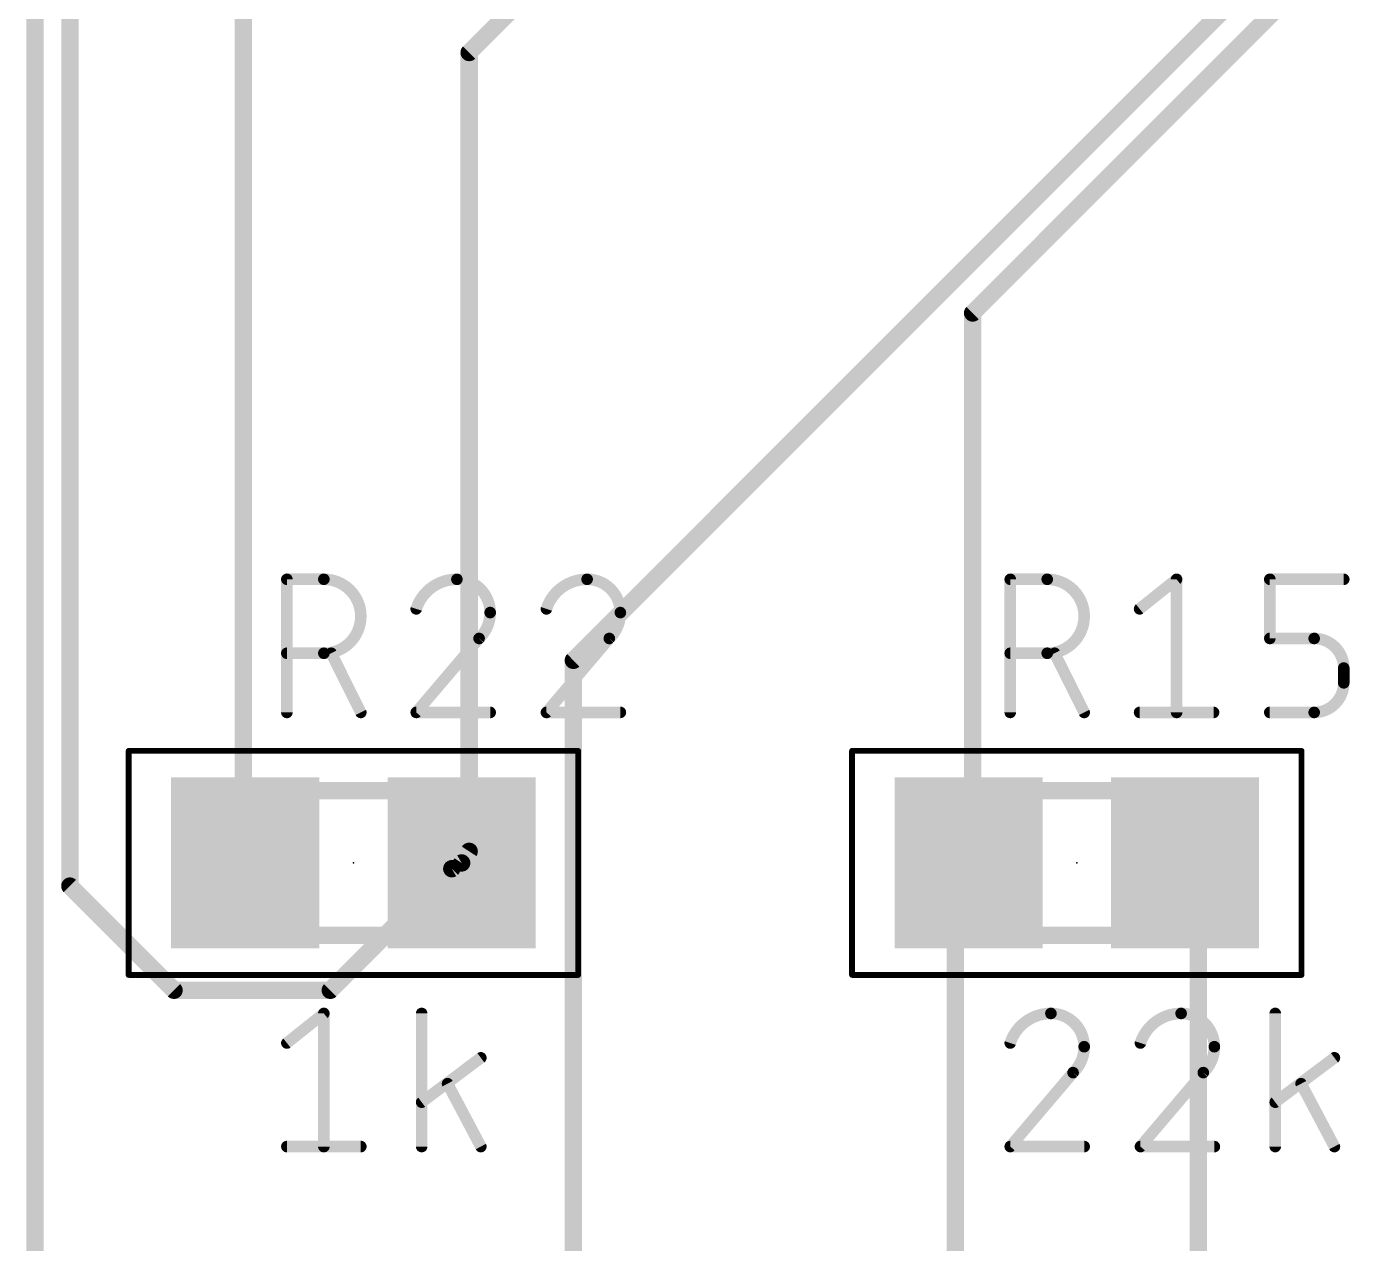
# Model space of a CAD drawing. Extents: x 0 to 100, y 0 to 80.
# Drawn here: x 21.26 to 32.87, y 39.84 to 50.52 of the extents above; entities that cross this region are included whole.
import ezdxf

# ---------------------------------------------------------------- set-up
doc = ezdxf.new("R2010")
doc.units = 0
for name, color, linetype in [('1', 22, 'CONTINUOUS'), ('23', 7, 'CONTINUOUS'), ('25', 253, 'CONTINUOUS'), ('27', 253, 'CONTINUOUS'), ('39', 22, 'CONTINUOUS'), ('51', 253, 'CONTINUOUS')]:
    doc.layers.add(name, color=color, linetype=linetype)

# ---------------------------------------------------------------- blocks, each defined once
blk = doc.blocks.new('RECT')
blk.add_solid([(-0.5, -0.5), (0.5, -0.5), (-0.5, 0.5), (0.5, 0.5)])

msp = doc.modelspace()

# ---------------------------------------------------------------- linework, layer by layer
at = {"layer": '1', "const_width": 0.1524}
for points in [[(21.336, 61.722), (21.336, 21.1836)], [(21.6408, 61.5696), (21.6408, 42.9768)], [(28.194, 53.34), (25.146, 50.292)], [(23.1648, 51.9684), (23.1648, 43.2816)], [(32.4612, 50.9016), (29.5656, 48.006)], [(26.0604, 44.958), (31.8516, 50.7492)], [(25.146, 50.292), (25.146, 43.2816)], [(29.5656, 48.006), (29.5656, 43.2816)], [(26.0604, 33.6804), (26.0604, 44.958)], [(23.1648, 43.2816), (23.18, 43.18)], [(25.146, 43.2816), (25.08, 43.18)], [(29.5656, 43.2816), (29.53, 43.18)], [(24.9936, 43.1292), (25.08, 43.18)], [(29.4132, 43.1292), (29.53, 43.18)], [(31.5468, 43.1292), (31.43, 43.18)], [(23.9268, 42.0624), (24.9936, 43.1292)], [(29.4132, 33.2232), (29.4132, 43.1292)], [(31.5468, 27.1272), (31.5468, 43.1292)], [(21.6408, 42.9768), (22.5552, 42.0624)], [(22.5552, 42.0624), (23.9268, 42.0624)]]:
    msp.add_lwpolyline(points, dxfattribs=at)
at = {"layer": '1', "const_width": 0.0762}
for points in [[(25.1841, 50.292, 1), (25.1079, 50.292)], [(25.1191, 50.3189, 1), (25.1729, 50.2651)], [(29.6037, 48.006, 1), (29.5275, 48.006)], [(29.5387, 48.0329, 1), (29.5925, 47.9791)], [(26.0985, 44.958, 1), (26.0223, 44.958)], [(26.0335, 44.9849, 1), (26.0873, 44.9311)], [(23.2025, 43.2872, 1), (23.1271, 43.276)], [(25.178, 43.2608, 1), (25.114, 43.3024)], [(29.6016, 43.269, 1), (29.5296, 43.2942)], [(23.1267, 43.2816, 1), (23.2029, 43.2816)], [(23.1423, 43.1744, 1), (23.2177, 43.1856)], [(25.048, 43.2008, 1), (25.112, 43.1592)], [(25.0993, 43.1472, 1), (25.0607, 43.2128)], [(25.1079, 43.2816, 1), (25.1841, 43.2816)], [(29.494, 43.1926, 1), (29.566, 43.1674)], [(29.5452, 43.1451, 1), (29.5148, 43.2149)], [(29.5275, 43.2816, 1), (29.6037, 43.2816)], [(31.4452, 43.2149, 1), (31.4148, 43.1451)], [(24.9743, 43.162, 1), (25.0129, 43.0964)], [(25.0205, 43.1023, 1), (24.9667, 43.1561)], [(29.4513, 43.1292, 1), (29.3751, 43.1292)], [(29.398, 43.1641, 1), (29.4284, 43.0943)], [(31.5849, 43.1292, 1), (31.5087, 43.1292)], [(31.5316, 43.0943, 1), (31.562, 43.1641)], [(21.6027, 42.9768, 1), (21.6789, 42.9768)], [(21.6677, 43.0037, 1), (21.6139, 42.9499)], [(22.5552, 42.1005, 1), (22.5552, 42.0243)], [(22.5283, 42.0355, 1), (22.5821, 42.0893)], [(23.8999, 42.0893, 1), (23.9537, 42.0355)], [(23.9268, 42.0243, 1), (23.9268, 42.1005)]]:
    msp.add_lwpolyline(points, format="xyb", dxfattribs=at)
at = {"layer": '23'}
for p in [(24.13, 43.18), (30.48, 43.18)]:
    msp.add_point(p, dxfattribs=at)
at = {"layer": '25', "const_width": 0.1016}
for points in [[(23.5458, 44.5008), (23.5458, 45.6692)], [(23.5458, 45.6692), (23.8704, 45.6692)], [(29.8958, 44.5008), (29.8958, 45.6692)], [(29.8958, 45.6692), (30.2204, 45.6692)], [(31.0314, 45.4096), (31.356, 45.6692)], [(31.356, 45.6692), (31.356, 44.5008)], [(32.1744, 45.1499), (32.1744, 45.6692)], [(32.1744, 45.6692), (32.8235, 45.6692)], [(25.2332, 45.1499), (24.6814, 44.5008)], [(26.3762, 45.1499), (25.8244, 44.5008)], [(32.5639, 45.1499), (32.1744, 45.1499)], [(23.8704, 45.0201), (23.5458, 45.0201)], [(24.1949, 44.5008), (23.9353, 45.0201)], [(30.2204, 45.0201), (29.8958, 45.0201)], [(30.5449, 44.5008), (30.2853, 45.0201)], [(32.8235, 44.7604), (32.8235, 44.8903)], [(24.6814, 44.5008), (25.3305, 44.5008)], [(25.8244, 44.5008), (26.4735, 44.5008)], [(31.0314, 44.5008), (31.6805, 44.5008)], [(32.1744, 44.5008), (32.5639, 44.5008)]]:
    msp.add_lwpolyline(points, dxfattribs=at)
at = {"layer": '25'}
for points, const_width in [([(23.5712, 45.6692, 1), (23.5204, 45.6692)], 0.0508), ([(23.5458, 45.6946, 1), (23.5458, 45.6438)], 0.0508), ([(23.8704, 45.0201, 1), (23.8704, 45.6692)], 0.1016), ([(23.8704, 45.6946, 1), (23.8704, 45.6438)], 0.0508), ([(23.8704, 45.6438, 1), (23.8704, 45.6946)], 0.0508), ([(25.0384, 45.6692, 0.3252), (24.6814, 45.4096)], 0.1016), ([(25.3305, 45.3771, 0.4142), (25.0384, 45.6692)], 0.1016), ([(25.0384, 45.6946, 1), (25.0384, 45.6438)], 0.0508), ([(25.0384, 45.6438, 1), (25.0384, 45.6946)], 0.0508), ([(26.1814, 45.6692, 0.3252), (25.8244, 45.4096)], 0.1016), ([(26.4735, 45.3771, 0.4142), (26.1814, 45.6692)], 0.1016), ([(26.1814, 45.6946, 1), (26.1814, 45.6438)], 0.0508), ([(26.1814, 45.6438, 1), (26.1814, 45.6946)], 0.0508), ([(29.9212, 45.6692, 1), (29.8704, 45.6692)], 0.0508), ([(29.8958, 45.6946, 1), (29.8958, 45.6438)], 0.0508), ([(30.2204, 45.0201, 1), (30.2204, 45.6692)], 0.1016), ([(30.2204, 45.6946, 1), (30.2204, 45.6438)], 0.0508), ([(30.2204, 45.6438, 1), (30.2204, 45.6946)], 0.0508), ([(31.3814, 45.6692, 1), (31.3306, 45.6692)], 0.0508), ([(31.3719, 45.6494, 1), (31.3401, 45.689)], 0.0508), ([(32.1998, 45.6692, 1), (32.149, 45.6692)], 0.0508), ([(32.1744, 45.6946, 1), (32.1744, 45.6438)], 0.0508), ([(32.8235, 45.6438, 1), (32.8235, 45.6946)], 0.0508), ([(24.6573, 45.4174, 1), (24.7056, 45.4017)], 0.0508), ([(25.2332, 45.1499, 0.2053), (25.3305, 45.3771)], 0.1016), ([(25.3559, 45.3771, 1), (25.3051, 45.3771)], 0.0508), ([(25.8003, 45.4174, 1), (25.8486, 45.4017)], 0.0508), ([(26.3762, 45.1499, 0.2053), (26.4735, 45.3771)], 0.1016), ([(26.4989, 45.3771, 1), (26.4481, 45.3771)], 0.0508), ([(31.0156, 45.4294, 1), (31.0473, 45.3897)], 0.0508), ([(25.3051, 45.3771, 1), (25.3559, 45.3771)], 0.0508), ([(26.4481, 45.3771, 1), (26.4989, 45.3771)], 0.0508), ([(25.2157, 45.1683, 1), (25.2507, 45.1315)], 0.0508), ([(25.2525, 45.1335, 1), (25.2138, 45.1664)], 0.0508), ([(26.3587, 45.1683, 1), (26.3937, 45.1315)], 0.0508), ([(26.3955, 45.1335, 1), (26.3568, 45.1664)], 0.0508), ([(32.1744, 45.1753, 1), (32.1744, 45.1245)], 0.0508), ([(32.8235, 44.8903, 0.4142), (32.5639, 45.1499)], 0.1016), ([(32.5639, 45.1753, 1), (32.5639, 45.1245)], 0.0508), ([(32.5639, 45.1245, 1), (32.5639, 45.1753)], 0.0508), ([(23.5458, 45.0455, 1), (23.5458, 44.9947)], 0.0508), ([(23.8704, 45.0455, 1), (23.8704, 44.9947)], 0.0508), ([(23.8704, 44.9947, 1), (23.8704, 45.0455)], 0.0508), ([(23.958, 45.0314, 1), (23.9125, 45.0087)], 0.0508), ([(29.8958, 45.0455, 1), (29.8958, 44.9947)], 0.0508), ([(30.2204, 45.0455, 1), (30.2204, 44.9947)], 0.0508), ([(30.2204, 44.9947, 1), (30.2204, 45.0455)], 0.0508), ([(30.308, 45.0314, 1), (30.2625, 45.0087)], 0.0508), ([(32.149, 45.1499, 1), (32.1998, 45.1499)], 0.0508), ([(32.8489, 44.8903, 1), (32.7981, 44.8903)], 0.0508), ([(32.7981, 44.8903, 1), (32.8489, 44.8903)], 0.0508), ([(32.5639, 44.5008, 0.4142), (32.8235, 44.7604)], 0.1016), ([(32.8489, 44.7604, 1), (32.7981, 44.7604)], 0.0508), ([(32.7981, 44.7604, 1), (32.8489, 44.7604)], 0.0508), ([(23.5204, 44.5008, 1), (23.5712, 44.5008)], 0.0508), ([(24.1722, 44.4894, 1), (24.2176, 44.5122)], 0.0508), ([(24.6814, 44.5262, 1), (24.6814, 44.4754)], 0.0508), ([(24.6621, 44.5173, 1), (24.7008, 44.4843)], 0.0508), ([(25.3305, 44.4754, 1), (25.3305, 44.5262)], 0.0508), ([(25.8244, 44.5262, 1), (25.8244, 44.4754)], 0.0508), ([(25.8051, 44.5173, 1), (25.8438, 44.4843)], 0.0508), ([(26.4735, 44.4754, 1), (26.4735, 44.5262)], 0.0508), ([(29.8704, 44.5008, 1), (29.9212, 44.5008)], 0.0508), ([(30.5222, 44.4894, 1), (30.5676, 44.5122)], 0.0508), ([(31.0314, 44.5262, 1), (31.0314, 44.4754)], 0.0508), ([(31.3306, 44.5008, 1), (31.3814, 44.5008)], 0.0508), ([(31.6805, 44.4754, 1), (31.6805, 44.5262)], 0.0508), ([(32.1744, 44.5262, 1), (32.1744, 44.4754)], 0.0508), ([(32.5639, 44.5262, 1), (32.5639, 44.4754)], 0.0508), ([(32.5639, 44.4754, 1), (32.5639, 44.5262)], 0.0508)]:
    msp.add_lwpolyline(points, format="xyb", dxfattribs=dict(at, const_width=const_width))
at = {"layer": '27', "const_width": 0.1016}
for points in [[(23.5458, 41.5996), (23.8704, 41.8592)], [(23.8704, 41.8592), (23.8704, 40.6908)], [(24.7292, 40.6908), (24.7292, 41.8592)], [(32.2222, 40.6908), (32.2222, 41.8592)], [(25.2484, 41.4697), (24.7292, 41.0803)], [(32.7414, 41.4697), (32.2222, 41.0803)], [(30.4475, 41.3399), (29.8958, 40.6908)], [(31.5905, 41.3399), (31.0388, 40.6908)], [(25.2484, 40.6908), (24.9563, 41.2425)], [(32.7414, 40.6908), (32.4493, 41.2425)], [(23.5458, 40.6908), (24.1949, 40.6908)], [(29.8958, 40.6908), (30.5449, 40.6908)], [(31.0388, 40.6908), (31.6879, 40.6908)]]:
    msp.add_lwpolyline(points, dxfattribs=at)
at = {"layer": '27'}
for points, const_width in [([(23.8958, 41.8592, 1), (23.845, 41.8592)], 0.0508), ([(23.8862, 41.8394, 1), (23.8545, 41.879)], 0.0508), ([(24.7546, 41.8592, 1), (24.7038, 41.8592)], 0.0508), ([(30.2528, 41.8592, 0.3252), (29.8958, 41.5996)], 0.1016), ([(30.5449, 41.5671, 0.4142), (30.2528, 41.8592)], 0.1016), ([(30.2528, 41.8846, 1), (30.2528, 41.8338)], 0.0508), ([(30.2528, 41.8338, 1), (30.2528, 41.8846)], 0.0508), ([(31.3958, 41.8592, 0.3252), (31.0388, 41.5996)], 0.1016), ([(31.6879, 41.5671, 0.4142), (31.3958, 41.8592)], 0.1016), ([(31.3958, 41.8846, 1), (31.3958, 41.8338)], 0.0508), ([(31.3958, 41.8338, 1), (31.3958, 41.8846)], 0.0508), ([(32.2476, 41.8592, 1), (32.1968, 41.8592)], 0.0508), ([(23.5299, 41.6194, 1), (23.5617, 41.5797)], 0.0508), ([(29.8716, 41.6074, 1), (29.92, 41.5917)], 0.0508), ([(30.4475, 41.3399, 0.2053), (30.5449, 41.5671)], 0.1016), ([(30.5703, 41.5671, 1), (30.5195, 41.5671)], 0.0508), ([(30.5195, 41.5671, 1), (30.5703, 41.5671)], 0.0508), ([(31.0146, 41.6074, 1), (31.063, 41.5917)], 0.0508), ([(31.5905, 41.3399, 0.2053), (31.6879, 41.5671)], 0.1016), ([(31.7133, 41.5671, 1), (31.6625, 41.5671)], 0.0508), ([(31.6625, 41.5671, 1), (31.7133, 41.5671)], 0.0508), ([(25.2637, 41.4494, 1), (25.2332, 41.4901)], 0.0508), ([(32.7567, 41.4494, 1), (32.7262, 41.4901)], 0.0508), ([(30.43, 41.3583, 1), (30.4651, 41.3215)], 0.0508), ([(30.4669, 41.3235, 1), (30.4282, 41.3564)], 0.0508), ([(31.573, 41.3583, 1), (31.6081, 41.3215)], 0.0508), ([(31.6099, 41.3235, 1), (31.5712, 41.3564)], 0.0508), ([(24.9788, 41.2544, 1), (24.9339, 41.2307)], 0.0508), ([(32.4718, 41.2544, 1), (32.4269, 41.2307)], 0.0508), ([(24.7139, 41.1006, 1), (24.7444, 41.0599)], 0.0508), ([(32.2069, 41.1006, 1), (32.2374, 41.0599)], 0.0508), ([(23.5458, 40.7162, 1), (23.5458, 40.6654)], 0.0508), ([(23.845, 40.6908, 1), (23.8958, 40.6908)], 0.0508), ([(24.1949, 40.6654, 1), (24.1949, 40.7162)], 0.0508), ([(24.7038, 40.6908, 1), (24.7546, 40.6908)], 0.0508), ([(25.226, 40.6789, 1), (25.2709, 40.7027)], 0.0508), ([(29.8764, 40.7073, 1), (29.9152, 40.6743)], 0.0508), ([(29.8958, 40.7162, 1), (29.8958, 40.6654)], 0.0508), ([(30.5449, 40.6654, 1), (30.5449, 40.7162)], 0.0508), ([(31.0194, 40.7073, 1), (31.0582, 40.6743)], 0.0508), ([(31.0388, 40.7162, 1), (31.0388, 40.6654)], 0.0508), ([(31.6879, 40.6654, 1), (31.6879, 40.7162)], 0.0508), ([(32.1968, 40.6908, 1), (32.2476, 40.6908)], 0.0508), ([(32.719, 40.6789, 1), (32.7639, 40.7027)], 0.0508)]:
    msp.add_lwpolyline(points, format="xyb", dxfattribs=dict(at, const_width=const_width))
at = {"layer": '39', "const_width": 0.0508}
for points in [[(22.157, 44.163), (26.103, 44.163)], [(22.157, 42.197), (22.157, 44.163)], [(26.103, 44.163), (26.103, 42.197)], [(28.507, 44.163), (32.453, 44.163)], [(28.507, 42.197), (28.507, 44.163)], [(32.453, 44.163), (32.453, 42.197)], [(26.103, 42.197), (22.157, 42.197)], [(32.453, 42.197), (28.507, 42.197)]]:
    msp.add_lwpolyline(points, dxfattribs=at)
at = {"layer": '39', "const_width": 0.0254}
for points in [[(22.157, 44.1757, 1), (22.157, 44.1503)], [(22.1697, 44.163, 1), (22.1443, 44.163)], [(26.1157, 44.163, 1), (26.0903, 44.163)], [(26.103, 44.1503, 1), (26.103, 44.1757)], [(28.507, 44.1757, 1), (28.507, 44.1503)], [(28.5197, 44.163, 1), (28.4943, 44.163)], [(32.4657, 44.163, 1), (32.4403, 44.163)], [(32.453, 44.1503, 1), (32.453, 44.1757)], [(22.157, 42.2097, 1), (22.157, 42.1843)], [(22.1443, 42.197, 1), (22.1697, 42.197)], [(26.0903, 42.197, 1), (26.1157, 42.197)], [(26.103, 42.1843, 1), (26.103, 42.2097)], [(28.507, 42.2097, 1), (28.507, 42.1843)], [(28.4943, 42.197, 1), (28.5197, 42.197)], [(32.4403, 42.197, 1), (32.4657, 42.197)], [(32.453, 42.1843, 1), (32.453, 42.2097)]]:
    msp.add_lwpolyline(points, format="xyb", dxfattribs=at)
at = {"layer": '51', "const_width": 0.1524}
for points in [[(23.72, 43.815), (24.54, 43.815)], [(30.07, 43.815), (30.89, 43.815)], [(23.72, 42.545), (24.54, 42.545)], [(30.07, 42.545), (30.89, 42.545)]]:
    msp.add_lwpolyline(points, dxfattribs=at)
at = {"layer": '51', "const_width": 0.0762}
for points in [[(23.72, 43.8531, 1), (23.72, 43.7769)], [(24.54, 43.7769, 1), (24.54, 43.8531)], [(30.07, 43.8531, 1), (30.07, 43.7769)], [(30.89, 43.7769, 1), (30.89, 43.8531)], [(23.72, 42.5831, 1), (23.72, 42.5069)], [(24.54, 42.5069, 1), (24.54, 42.5831)], [(30.07, 42.5831, 1), (30.07, 42.5069)], [(30.89, 42.5069, 1), (30.89, 42.5831)]]:
    msp.add_lwpolyline(points, format="xyb", dxfattribs=at)

# ---------------------------------------------------------------- block references
at = {"layer": '1', "xscale": 1.3, "yscale": 1.5}
for p in [(23.18, 43.18), (25.08, 43.18), (29.53, 43.18), (31.43, 43.18)]:
    msp.add_blockref('RECT', p, dxfattribs=at)
at = {"layer": '51', "xscale": 0.65, "yscale": 1.4}
for p in [(23.3882, 43.1815), (24.8614, 43.1815), (29.7382, 43.1815), (31.2114, 43.1815)]:
    msp.add_blockref('RECT', p, dxfattribs=at)

doc.saveas('drawing.dxf')
